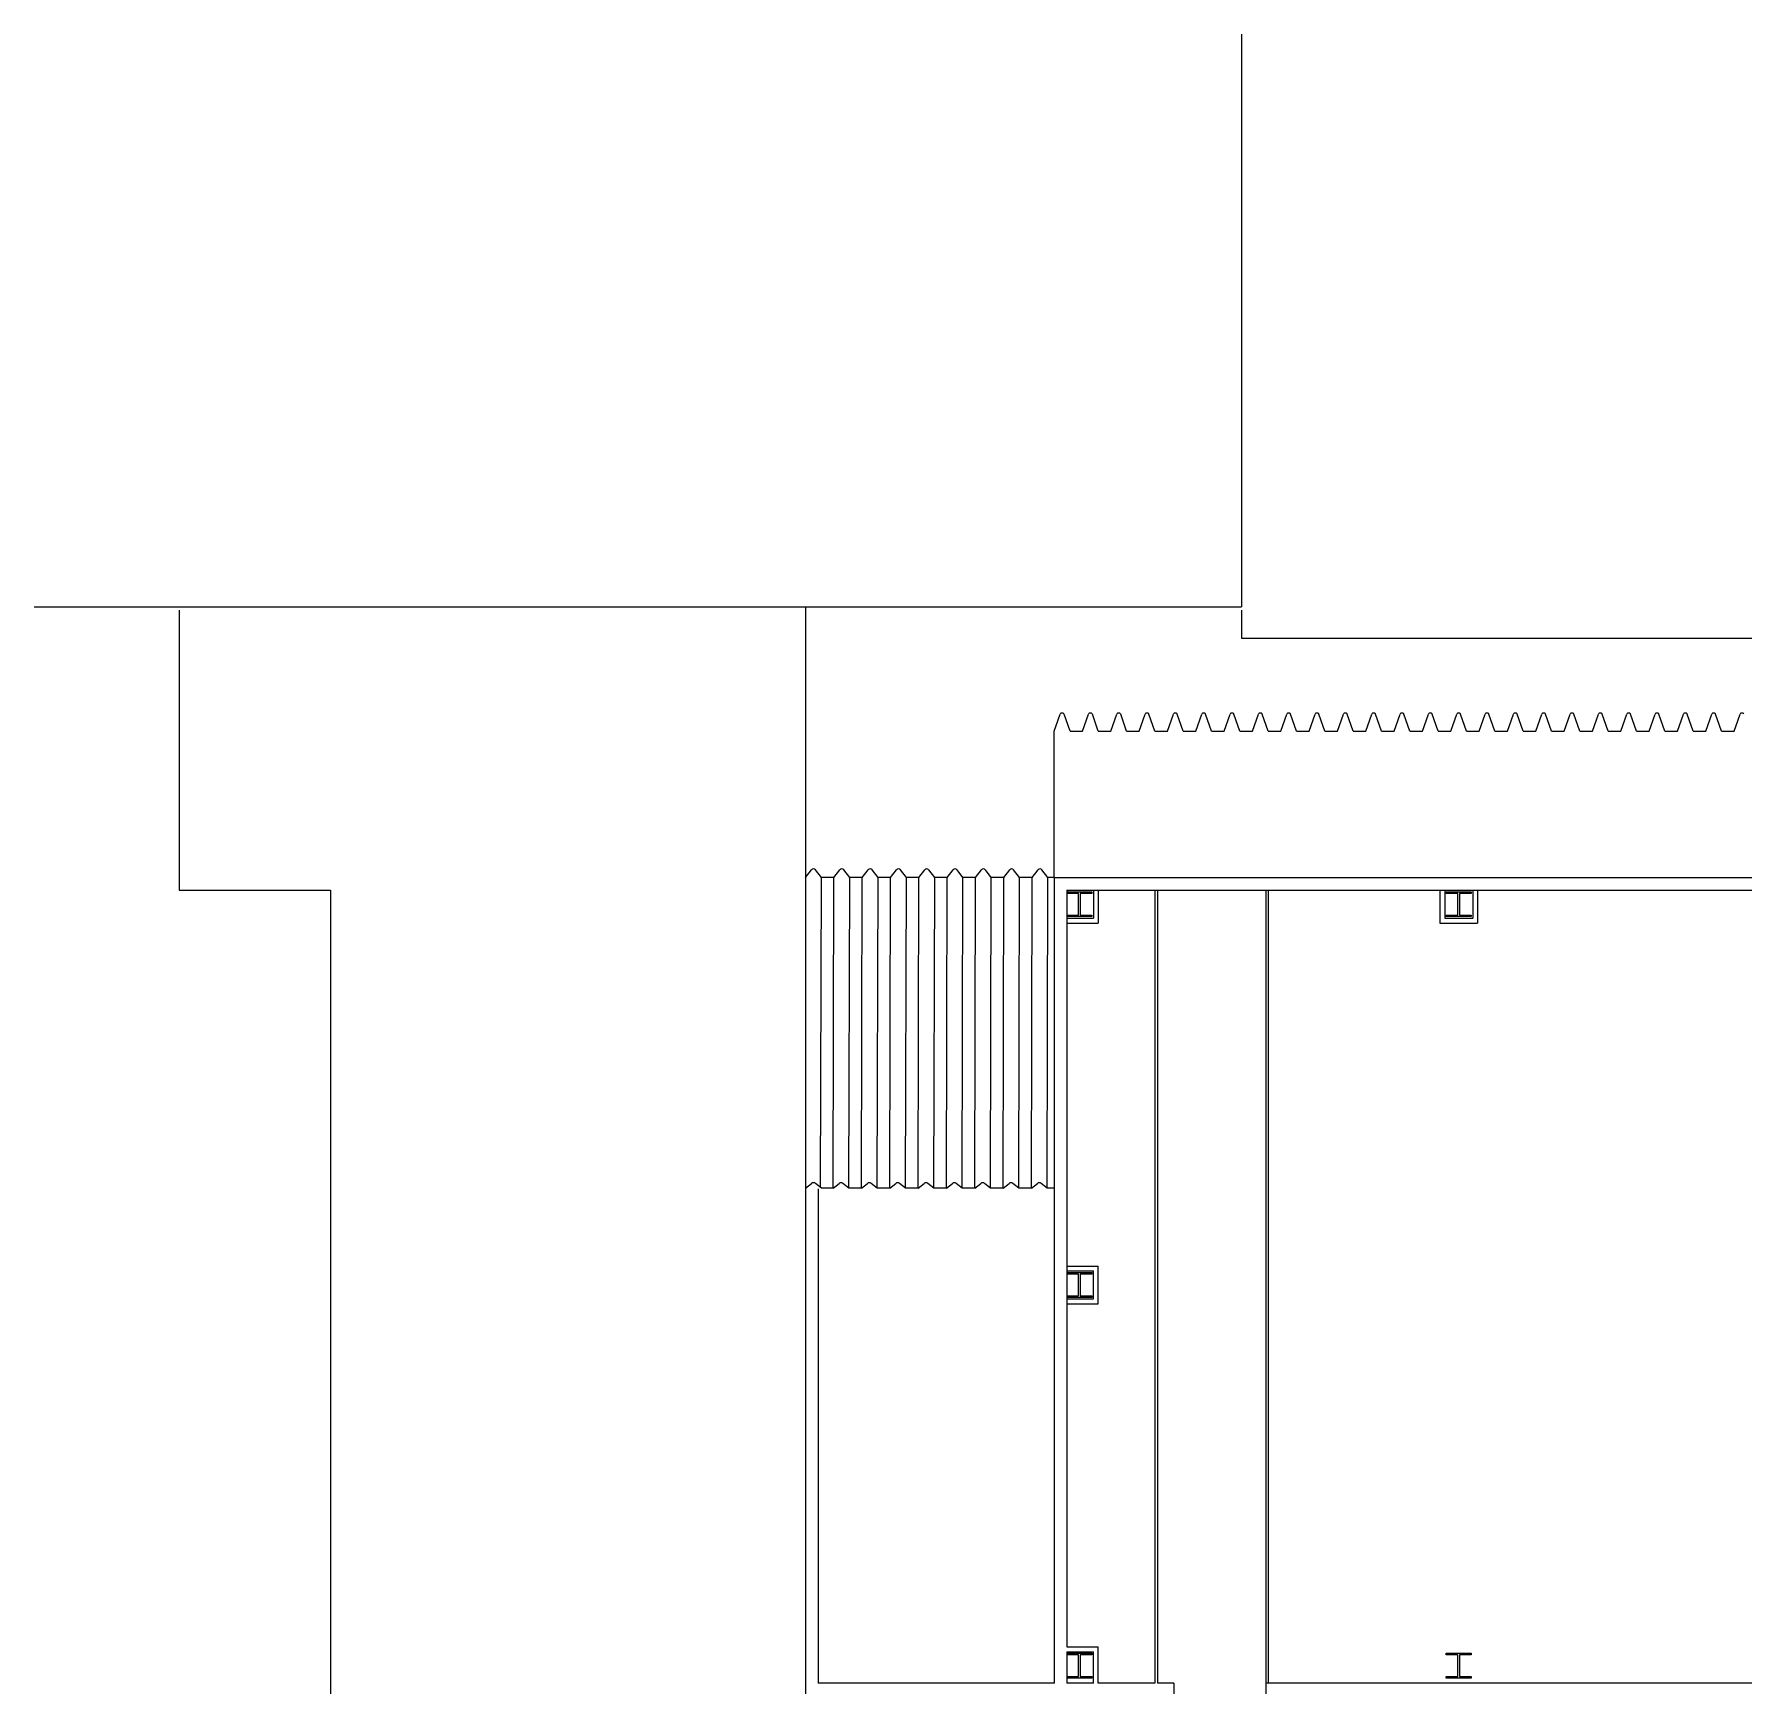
# Model space of a CAD drawing. Header units: inches. Extents: x -206 to 2352, y 0 to 3821.
# Drawn here: x -206 to 880, y 2221 to 3271 of the extents above; entities that cross this region are included whole.
import ezdxf

# ---------------------------------------------------------------- set-up
doc = ezdxf.new("R2010")
doc.units = ezdxf.units.IN
doc.header["$LTSCALE"] = 10
doc.header["$MEASUREMENT"] = 0
for name, color, linetype in [('A-COLS', 5, 'CONTINUOUS'), ('A-FLOR', 3, 'CONTINUOUS'), ('A-ROOF', 2, 'CONTINUOUS'), ('A-WALL', 5, 'CONTINUOUS')]:
    doc.layers.add(name, color=color, linetype=linetype)

msp = doc.modelspace()

# ---------------------------------------------------------------- linework, layer by layer
at = {"layer": 'A-COLS'}
for p, q in [((450.1, 2725), (450.1, 2726)), ((450.1, 2726), (465.9, 2726)), ((457.5, 2725), (450.1, 2725)), ((457.5, 2711.2), (457.5, 2725)), ((465.9, 2725), (458.5, 2725)), ((458.5, 2725), (458.5, 2711.2)), ((465.9, 2726), (465.9, 2725)), ((691.1, 2725), (691.1, 2726)), ((691.1, 2726), (706.9, 2726)), ((698.5, 2725), (691.1, 2725)), ((698.5, 2711.2), (698.5, 2725)), ((706.9, 2725), (699.5, 2725)), ((699.5, 2725), (699.5, 2711.2)), ((706.9, 2726), (706.9, 2725)), ((450.1, 2710.2), (450.1, 2711.2)), ((450.1, 2711.2), (457.5, 2711.2)), ((465.9, 2710.2), (450.1, 2710.2)), ((458.5, 2711.2), (465.9, 2711.2)), ((465.9, 2711.2), (465.9, 2710.2)), ((691.1, 2710.2), (691.1, 2711.2)), ((691.1, 2711.2), (698.5, 2711.2)), ((706.9, 2710.2), (691.1, 2710.2)), ((699.5, 2711.2), (706.9, 2711.2)), ((706.9, 2711.2), (706.9, 2710.2)), ((450.1, 2483), (450.1, 2484)), ((450.1, 2484), (465.9, 2484)), ((457.5, 2483), (450.1, 2483)), ((457.5, 2469.2), (457.5, 2483)), ((465.9, 2483), (458.5, 2483)), ((458.5, 2483), (458.5, 2469.2)), ((465.9, 2484), (465.9, 2483)), ((450.1, 2468.2), (450.1, 2469.2)), ((450.1, 2469.2), (457.5, 2469.2)), ((465.9, 2468.2), (450.1, 2468.2)), ((458.5, 2469.2), (465.9, 2469.2)), ((465.9, 2469.2), (465.9, 2468.2)), ((450.1, 2241), (450.1, 2242)), ((450.1, 2242), (465.9, 2242)), ((457.5, 2241), (450.1, 2241)), ((457.5, 2227.2), (457.5, 2241)), ((465.9, 2241), (458.5, 2241)), ((458.5, 2241), (458.5, 2227.2)), ((465.9, 2242), (465.9, 2241)), ((691.1, 2241), (691.1, 2242)), ((691.1, 2242), (706.9, 2242)), ((698.5, 2241), (691.1, 2241)), ((698.5, 2227.2), (698.5, 2241)), ((706.9, 2241), (699.5, 2241)), ((699.5, 2241), (699.5, 2227.2)), ((706.9, 2242), (706.9, 2241)), ((450.1, 2226.2), (450.1, 2227.2)), ((450.1, 2227.2), (457.5, 2227.2)), ((458.5, 2227.2), (465.9, 2227.2)), ((465.9, 2227.2), (465.9, 2226.2)), ((691.1, 2226.2), (691.1, 2227.2)), ((691.1, 2227.2), (698.5, 2227.2)), ((699.5, 2227.2), (706.9, 2227.2)), ((706.9, 2227.2), (706.9, 2226.2)), ((465.9, 2226.2), (450.1, 2226.2)), ((706.9, 2226.2), (691.1, 2226.2))]:
    msp.add_line(p, q, dxfattribs=at)
at = {"layer": 'A-FLOR', "linetype": 'Continuous'}
for p, q in [((506, 2727.1), (506, 2223.1)), ((507.5, 2727.1), (507.5, 2223.1)), ((576.5, 2727.1), (576.5, 2223.1)), ((578, 2727.1), (578, 2223.1))]:
    msp.add_line(p, q, dxfattribs=at)
at = {"layer": 'A-ROOF', "linetype": 'Continuous'}
for p, q in [((561, 3271.1), (561, 2907.1)), ((-206.2, 2907.1), (561, 2907.1)), ((-114, 2905.1), (-114, 2727.1)), ((284, 2907.1), (284, 2537.6)), ((561, 2905.1), (561, 2887.1)), ((561, 2887.1), (888, 2887.1)), ((-114, 2727.1), (-18, 2727.1)), ((-18, 2727.1), (-18, 2215.1))]:
    msp.add_line(p, q, dxfattribs=at)
at = {"layer": 'A-ROOF'}
for p, q in [((442, 2828.1), (445.8, 2839)), ((452, 2828.1), (448.2, 2839)), ((460, 2828.1), (463.8, 2839)), ((470, 2828.1), (466.2, 2839)), ((478, 2828.1), (481.8, 2839)), ((488, 2828.1), (484.2, 2839)), ((496, 2828.1), (499.8, 2839)), ((506, 2828.1), (502.2, 2839)), ((514, 2828.1), (517.8, 2839)), ((524, 2828.1), (520.2, 2839)), ((532, 2828.1), (535.8, 2839)), ((542, 2828.1), (538.2, 2839)), ((550, 2828.1), (553.8, 2839)), ((560, 2828.1), (556.2, 2839)), ((568, 2828.1), (571.8, 2839)), ((578, 2828.1), (574.2, 2839)), ((586, 2828.1), (589.8, 2839)), ((596, 2828.1), (592.2, 2839)), ((604, 2828.1), (607.8, 2839)), ((614, 2828.1), (610.2, 2839)), ((622, 2828.1), (625.8, 2839)), ((632, 2828.1), (628.2, 2839)), ((640, 2828.1), (643.8, 2839)), ((650, 2828.1), (646.2, 2839)), ((658, 2828.1), (661.8, 2839)), ((668, 2828.1), (664.2, 2839)), ((676, 2828.1), (679.8, 2839)), ((686, 2828.1), (682.2, 2839)), ((694, 2828.1), (697.8, 2839)), ((704, 2828.1), (700.2, 2839)), ((712, 2828.1), (715.8, 2839)), ((722, 2828.1), (718.2, 2839)), ((730, 2828.1), (733.8, 2839)), ((740, 2828.1), (736.2, 2839)), ((748, 2828.1), (751.8, 2839)), ((758, 2828.1), (754.2, 2839)), ((766, 2828.1), (769.8, 2839)), ((776, 2828.1), (772.2, 2839)), ((784, 2828.1), (787.8, 2839)), ((794, 2828.1), (790.2, 2839)), ((802, 2828.1), (805.8, 2839)), ((812, 2828.1), (808.2, 2839)), ((820, 2828.1), (823.8, 2839)), ((830, 2828.1), (826.2, 2839)), ((838, 2828.1), (841.8, 2839)), ((848, 2828.1), (844.2, 2839)), ((856, 2828.1), (859.8, 2839)), ((866, 2828.1), (862.2, 2839)), ((874, 2828.1), (877.8, 2839)), ((442, 2735.1), (442, 2828.1)), ((452, 2828.1), (460, 2828.1)), ((470, 2828.1), (478, 2828.1)), ((488, 2828.1), (496, 2828.1)), ((506, 2828.1), (514, 2828.1)), ((524, 2828.1), (532, 2828.1)), ((542, 2828.1), (550, 2828.1)), ((560, 2828.1), (568, 2828.1)), ((578, 2828.1), (586, 2828.1)), ((596, 2828.1), (604, 2828.1)), ((614, 2828.1), (622, 2828.1)), ((632, 2828.1), (640, 2828.1)), ((650, 2828.1), (658, 2828.1)), ((668, 2828.1), (676, 2828.1)), ((686, 2828.1), (694, 2828.1)), ((704, 2828.1), (712, 2828.1)), ((722, 2828.1), (730, 2828.1)), ((740, 2828.1), (748, 2828.1)), ((758, 2828.1), (766, 2828.1)), ((776, 2828.1), (784, 2828.1)), ((794, 2828.1), (802, 2828.1)), ((812, 2828.1), (820, 2828.1)), ((830, 2828.1), (838, 2828.1)), ((848, 2828.1), (856, 2828.1)), ((866, 2828.1), (874, 2828.1)), ((284, 2735.1), (287.8, 2740)), ((294, 2735.1), (290.2, 2740)), ((302, 2735.1), (305.8, 2740)), ((312, 2735.1), (308.2, 2740)), ((320, 2735.1), (323.8, 2740)), ((330, 2735.1), (326.2, 2740)), ((338, 2735.1), (341.8, 2740)), ((348, 2735.1), (344.2, 2740)), ((356, 2735.1), (359.8, 2740)), ((366, 2735.1), (362.2, 2740)), ((374, 2735.1), (377.8, 2740)), ((384, 2735.1), (380.2, 2740)), ((392, 2735.1), (395.8, 2740)), ((402, 2735.1), (398.2, 2740)), ((410, 2735.1), (413.8, 2740)), ((420, 2735.1), (416.2, 2740)), ((428, 2735.1), (431.8, 2740)), ((438, 2735.1), (434.2, 2740)), ((293.5, 2538), (294, 2735.4)), ((302, 2735.1), (294, 2735.1)), ((301.5, 2538), (302, 2735.4)), ((311.5, 2537.9), (312, 2735.4)), ((320, 2735.1), (312, 2735.1)), ((319.5, 2537.9), (320, 2735.4)), ((329.5, 2537.9), (330, 2735.3)), ((338, 2735.1), (330, 2735.1)), ((337.5, 2537.9), (338, 2735.3)), ((347.5, 2537.8), (348, 2735.3)), ((356, 2735.1), (348, 2735.1)), ((355.5, 2537.8), (356, 2735.3)), ((365.5, 2537.8), (366, 2735.3)), ((374, 2735.1), (366, 2735.1)), ((373.5, 2537.8), (374, 2735.2)), ((383.5, 2537.8), (384, 2735.2)), ((392, 2735.1), (384, 2735.1)), ((391.5, 2537.7), (392, 2735.2)), ((401.5, 2537.7), (402, 2735.2)), ((410, 2735.1), (402, 2735.1)), ((409.5, 2537.7), (410, 2735.1)), ((419.5, 2537.7), (420, 2735.1)), ((428, 2735.1), (420, 2735.1)), ((427.5, 2537.7), (428, 2735.1)), ((437.5, 2537.6), (438, 2735.1)), ((442, 2735.1), (438, 2735.1)), ((284, 2537.6), (287.8, 2540.6)), ((294, 2537.6), (290.2, 2540.6)), ((301.5, 2537.6), (294, 2537.6)), ((301.5, 2537.6), (305.3, 2540.6)), ((311.5, 2537.6), (307.7, 2540.6)), ((319.5, 2537.6), (311.5, 2537.6)), ((319.5, 2537.6), (323.3, 2540.6)), ((329.5, 2537.6), (325.7, 2540.6)), ((337.5, 2537.6), (329.5, 2537.6)), ((337.5, 2537.6), (341.3, 2540.6)), ((347.5, 2537.6), (343.7, 2540.6)), ((355.5, 2537.6), (347.5, 2537.6)), ((355.5, 2537.6), (359.3, 2540.6)), ((365.5, 2537.6), (361.7, 2540.6)), ((373.5, 2537.6), (365.5, 2537.6)), ((373.5, 2537.6), (377.3, 2540.6)), ((383.5, 2537.6), (379.7, 2540.6)), ((391.5, 2537.6), (383.5, 2537.6)), ((391.5, 2537.6), (395.3, 2540.6)), ((401.5, 2537.6), (397.7, 2540.6)), ((409.5, 2537.6), (401.5, 2537.6)), ((409.5, 2537.6), (413.3, 2540.6)), ((419.5, 2537.6), (415.7, 2540.6)), ((427.5, 2537.6), (419.5, 2537.6)), ((427.5, 2537.6), (431.3, 2540.6)), ((437.5, 2537.6), (433.7, 2540.6)), ((442, 2537.6), (437.5, 2537.6))]:
    msp.add_line(p, q, dxfattribs=at)
for centre in [(447, 2838.1), (465, 2838.1), (483, 2838.1), (501, 2838.1), (519, 2838.1), (537, 2838.1), (555, 2838.1), (573, 2838.1), (591, 2838.1), (609, 2838.1), (627, 2838.1), (645, 2838.1), (663, 2838.1), (681, 2838.1), (699, 2838.1), (717, 2838.1), (735, 2838.1), (753, 2838.1), (771, 2838.1), (789, 2838.1), (807, 2838.1), (825, 2838.1), (843, 2838.1), (861, 2838.1), (879, 2838.1), (289, 2739.1), (307, 2739.1), (325, 2739.1), (343, 2739.1), (361, 2739.1), (379, 2739.1), (397, 2739.1), (415, 2739.1), (433, 2739.1), (289, 2539.6), (306.5, 2539.6), (324.5, 2539.6), (342.5, 2539.6), (360.5, 2539.6), (378.5, 2539.6), (396.5, 2539.6), (414.5, 2539.6), (432.5, 2539.6)]:
    msp.add_arc(centre, 1.5, 37.7921, 142.2079, dxfattribs=at)
at = {"layer": 'A-WALL', "linetype": 'Continuous'}
for p, q in [((442, 2735.1), (1640, 2735.1)), ((442, 2735.1), (442, 2223.1)), ((450, 2727.1), (1632, 2727.1)), ((450, 2727.1), (450, 2246.1)), ((466.9, 2727.1), (466.9, 2709.2)), ((470, 2727.1), (470, 2706.1)), ((687, 2727.1), (687, 2706.1)), ((690.1, 2727.1), (690.1, 2709.2)), ((707.9, 2727.1), (707.9, 2709.2)), ((711, 2727.1), (711, 2706.1)), ((450, 2709.2), (466.9, 2709.2)), ((450, 2706.1), (470, 2706.1)), ((687, 2706.1), (711, 2706.1)), ((690.1, 2709.2), (707.9, 2709.2)), ((284, 2537.6), (284, 1737)), ((292, 2537.3), (292, 2223.1)), ((450, 2488.1), (470, 2488.1)), ((470, 2464.1), (470, 2488.1)), ((450, 2485), (466.9, 2485)), ((466.9, 2467.2), (466.9, 2485)), ((450, 2467.2), (466.9, 2467.2)), ((450, 2464.1), (470, 2464.1)), ((450, 2246.1), (470, 2246.1)), ((450, 2243), (466.9, 2243)), ((450, 2243), (450, 2223.1)), ((466.9, 2223.1), (466.9, 2243)), ((470, 2223.1), (470, 2246.1)), ((466.9, 2223.1), (450, 2223.1)), ((506, 2223.1), (470, 2223.1)), ((518, 2223.1), (507.5, 2223.1)), ((518, 2223.1), (518, 2211.1)), ((1633.8, 2223.1), (576.5, 2223.1)), ((576.5, 2223.1), (576.5, 2208.6))]:
    msp.add_line(p, q, dxfattribs=at)
at = {"layer": 'A-WALL'}
msp.add_line((442.1, 2223.1), (292, 2223.1), dxfattribs=at)

doc.saveas('drawing.dxf')
